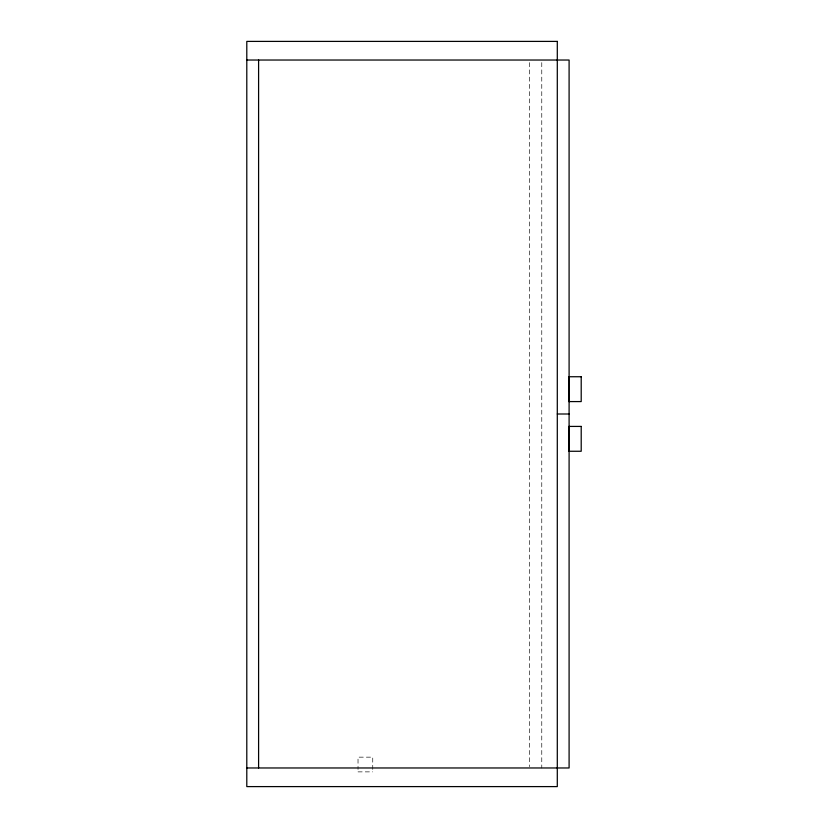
<?xml version="1.0" encoding="UTF-8"?>
<svg xmlns="http://www.w3.org/2000/svg" width="828" height="828" viewBox="0 0 828 828"><rect width="100%" height="100%" fill="white"/><g stroke="black" fill="none" stroke-linecap="round" stroke-linejoin="round"><path stroke-width="0.62" stroke-dasharray="4.14 3.1" d="M358.027 771.872L372.745 771.872M541.771 62.617L541.771 767.97M529.351 62.617L529.351 766.676M372.745 769.419L372.745 757.154L358.027 757.154L358.027 769.419"/><path stroke-width="1.24" d="M246.796 60.03L569.095 60.03L569.095 767.97L246.796 767.97M557.296 414L569.095 414M258.595 60.03L258.595 767.97M557.296 41.4L246.796 41.4L246.796 786.6L557.296 786.6L557.296 41.4M581.204 376.74L568.784 376.74L568.784 401.58L581.204 401.58L581.204 376.74M581.204 426.42L568.784 426.42L568.784 451.26L581.204 451.26L581.204 426.42"/></g></svg>
